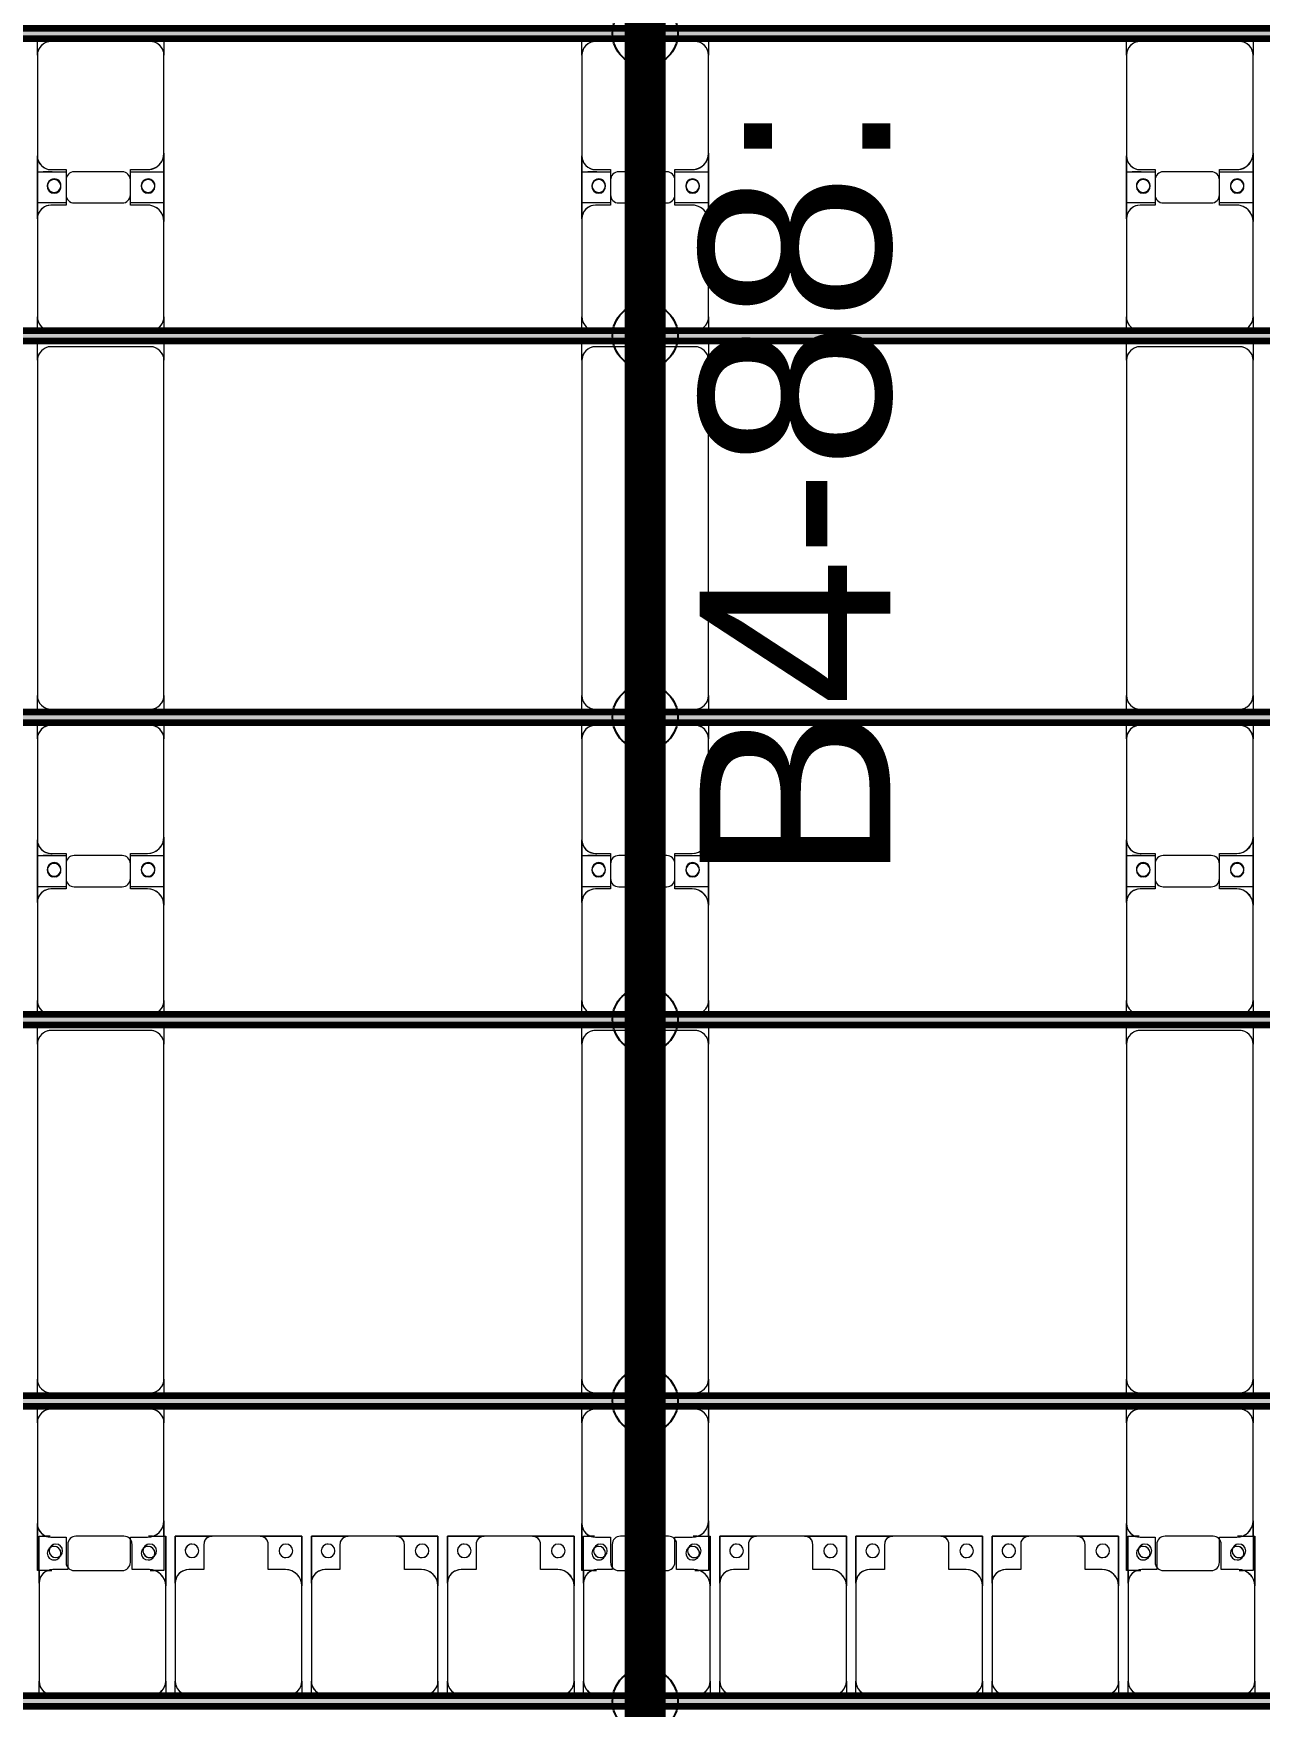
# Model space of a CAD drawing. Header units: millimetres. Extents: x -291190 to 146725, y 19759 to 185158.
# Drawn here: x -55426 to -50923, y 85792 to 91933 of the extents above; entities that cross this region are included whole.
import ezdxf

# ---------------------------------------------------------------- set-up
doc = ezdxf.new("R2010")
doc.units = ezdxf.units.MM
doc.layers.add('A-GENM', color=13, linetype='Continuous', lineweight=9)
doc.layers.add('S-BEAM', color=12, linetype='Continuous', lineweight=9)
doc.layers.add('GC-GHI CHU', color=2, linetype='Continuous')
doc.layers.add('GC-HOP 40x60 GIA CUONG', color=1, linetype='Continuous')
doc.styles.add('GC_VN', font='arial.ttf')

# ---------------------------------------------------------------- blocks, each defined once
blk = doc.blocks.new('Dai phao do pin - DẢI PHAO ĐỠ PIN-51784-KHUNG KẾT CẤU BÈ PIN 4')
at = {"layer": 'A-GENM', "color": 7}
for p, q in [((63459.9, 241.6), (63519.7, 241.6)), ((63459.9, 241.6), (63519.7, 241.6)), ((63469.7, 191.6), (63469.7, -173.4)), ((63879.7, 241.6), (63519.7, 241.6)), ((63879.7, 241.6), (64062.2, 241.6)), ((64062.2, 241.6), (63879.7, 241.6)), ((63947.8, 241.6), (64130.3, 241.6)), ((63947.8, 116.2), (63947.8, 241.6)), ((64130.3, 241.6), (63947.8, 241.6)), ((64062.2, 241.6), (64062.2, 116.2)), ((64480.3, 241.6), (64130.3, 241.6)), ((64480.3, 241.6), (64529.9, 241.6)), ((64480.3, 241.6), (64529.9, 241.6)), ((64569.9, 241.6), (64639.7, 241.6)), ((64569.9, 241.6), (64639.7, 241.6)), ((64589.7, 191.6), (64589.7, -173.4)), ((65870.3, 241.6), (64639.7, 241.6)), ((65870.3, 241.6), (65929.9, 241.6)), ((65870.3, 241.6), (65929.9, 241.6)), ((65920.3, -173.4), (65920.3, 191.6)), ((65969.9, 241.6), (66029.7, 241.6)), ((65969.9, 241.6), (66029.7, 241.6)), ((65979.7, 191.6), (65979.7, -173.4)), ((66389.7, 241.6), (66029.7, 241.6)), ((66389.7, 241.6), (66572.2, 241.6)), ((66572.2, 241.6), (66389.7, 241.6)), ((66457.8, 241.6), (66640.3, 241.6)), ((66457.8, 116.2), (66457.8, 241.6)), ((66640.3, 241.6), (66457.8, 241.6)), ((66572.2, 241.6), (66572.2, 116.2)), ((66990.3, 241.6), (66640.3, 241.6)), ((66990.3, 241.6), (67039.9, 241.6)), ((66990.3, 241.6), (67039.9, 241.6)), ((67079.9, 241.6), (67149.7, 241.6)), ((67079.9, 241.6), (67149.7, 241.6)), ((67099.7, 191.6), (67099.7, -173.4)), ((68380.3, 241.6), (67149.7, 241.6)), ((68380.3, 241.6), (68439.9, 241.6)), ((68380.3, 241.6), (68439.9, 241.6)), ((68430.3, -173.4), (68430.3, 191.6)), ((68479.9, 241.6), (68539.7, 241.6)), ((68479.9, 241.6), (68539.7, 241.6)), ((68489.7, 191.6), (68489.7, -173.4)), ((68899.7, 241.6), (68539.7, 241.6)), ((68899.7, 241.6), (69082.2, 241.6)), ((68956.8, 241.6), (68899.7, 241.6)), ((69082.2, 241.6), (69082.2, 191.1)), ((69082.2, 191.1), (69082.2, 206.3)), ((63939.7, 118.2), (63939.7, 181.6)), ((64070.3, 181.6), (64070.3, 118.2)), ((66449.7, 118.2), (66449.7, 181.6)), ((66580.3, 181.6), (66580.3, 118.2)), ((68959.7, 118.2), (68959.7, 181.6)), ((64032.2, 118.2), (63939.7, 118.2)), ((63947.8, 88.2), (63947.8, -88.2)), ((64070.3, 118.2), (63977.8, 118.2)), ((64062.2, -88.2), (64062.2, 88.2)), ((66542.2, 118.2), (66449.7, 118.2)), ((66457.8, 88.2), (66457.8, -88.2)), ((66580.3, 118.2), (66487.8, 118.2)), ((66572.2, -88.2), (66572.2, 88.2)), ((69052.2, 118.2), (68959.7, 118.2)), ((69082.2, -88.2), (69082.2, 88.2)), ((63939.7, -173.4), (63939.7, -118.2)), ((63939.7, -118.2), (64032.2, -118.2)), ((63947.8, -223.4), (63947.8, -116.2)), ((63977.8, -118.2), (64070.3, -118.2)), ((64062.2, -116.2), (64062.2, -223.4)), ((64070.3, -118.2), (64070.3, -173.4)), ((66449.7, -173.4), (66449.7, -118.2)), ((66449.7, -118.2), (66542.2, -118.2)), ((66457.8, -223.4), (66457.8, -116.2)), ((66487.8, -118.2), (66580.3, -118.2)), ((66572.2, -116.2), (66572.2, -223.4)), ((66580.3, -118.2), (66580.3, -173.4)), ((68959.7, -173.4), (68959.7, -118.2)), ((68959.7, -118.2), (69052.2, -118.2)), ((63947.8, -169.2), (63947.8, -202)), ((66457.8, -169.2), (66457.8, -202)), ((69082.2, -170.3), (69082.2, -223.4)), ((69082.2, -183.7), (69082.2, -170.3)), ((63519.7, -223.4), (63459.9, -223.4)), ((63519.7, -223.4), (63459.9, -223.4)), ((63519.7, -223.4), (63889.7, -223.4)), ((64062.2, -223.4), (63889.7, -223.4)), ((63889.7, -223.4), (64062.2, -223.4)), ((64120.3, -223.4), (63947.8, -223.4)), ((63947.8, -223.4), (64120.3, -223.4)), ((64120.3, -223.4), (64480.3, -223.4)), ((64529.9, -223.4), (64480.3, -223.4)), ((64529.9, -223.4), (64480.3, -223.4)), ((64639.7, -223.4), (64569.9, -223.4)), ((64639.7, -223.4), (64569.9, -223.4)), ((64639.7, -223.4), (65870.3, -223.4)), ((65929.9, -223.4), (65870.3, -223.4)), ((65929.9, -223.4), (65870.3, -223.4)), ((66029.7, -223.4), (65969.9, -223.4)), ((66029.7, -223.4), (65969.9, -223.4)), ((66029.7, -223.4), (66399.7, -223.4)), ((66572.2, -223.4), (66399.7, -223.4)), ((66399.7, -223.4), (66572.2, -223.4)), ((66630.3, -223.4), (66457.8, -223.4)), ((66457.8, -223.4), (66630.3, -223.4)), ((66630.3, -223.4), (66990.3, -223.4)), ((67039.9, -223.4), (66990.3, -223.4)), ((67039.9, -223.4), (66990.3, -223.4)), ((67149.7, -223.4), (67079.9, -223.4)), ((67149.7, -223.4), (67079.9, -223.4)), ((67149.7, -223.4), (68380.3, -223.4)), ((68439.9, -223.4), (68380.3, -223.4)), ((68439.9, -223.4), (68380.3, -223.4)), ((68539.7, -223.4), (68479.9, -223.4)), ((68539.7, -223.4), (68479.9, -223.4)), ((68539.7, -223.4), (68909.7, -223.4)), ((69082.2, -223.4), (68909.7, -223.4)), ((68909.7, -223.4), (69082.2, -223.4))]:
    blk.add_line(p, q, dxfattribs=at)
for centre, radius, start, end in [((63519.7, 191.6), 50, 90, 180), ((63519.7, 191.6), 50, 105, 180), ((63879.7, 181.6), 60, 360, 90), ((63879.7, 181.6), 60, 45, 60), ((63879.7, 181.6), 60, 360, 60), ((63879.7, 181.6), 60, 45, 60), ((63998.6, 183.2), 25, 0, 180), ((63998.6, 183.2), 25, 360, 165), ((64001.4, 183.2), 25, 360, 180), ((64001.4, 183.2), 25, 90, 180), ((64001.4, 183.2), 25, 15, 75), ((64130.3, 181.6), 60, 90, 180), ((64130.3, 181.6), 60, 120, 180), ((64480.3, 191.6), 50, 15, 90), ((64480.3, 191.6), 50, 15, 75), ((64639.7, 191.6), 50, 90, 180), ((64639.7, 191.6), 50, 150, 180), ((64639.7, 191.6), 50, 105, 120), ((65870.3, 191.6), 50, 360, 90), ((65870.3, 191.6), 50, 60, 90), ((65870.3, 191.6), 50, 15, 30), ((66029.7, 191.6), 50, 90, 180), ((66029.7, 191.6), 50, 105, 180), ((66389.7, 181.6), 60, 360, 90), ((66389.7, 181.6), 60, 45, 60), ((66389.7, 181.6), 60, 360, 60), ((66389.7, 181.6), 60, 45, 60), ((66508.6, 183.2), 25, 0, 180), ((66508.6, 183.2), 25, 360, 165), ((66511.4, 183.2), 25, 0, 180), ((66511.4, 183.2), 25, 90, 180), ((66511.4, 183.2), 25, 15, 75), ((66640.3, 181.6), 60, 90, 180), ((66640.3, 181.6), 60, 120, 180), ((66990.3, 191.6), 50, 15, 90), ((66990.3, 191.6), 50, 15, 75), ((67149.7, 191.6), 50, 90, 180), ((67149.7, 191.6), 50, 150, 180), ((67149.7, 191.6), 50, 105, 120), ((68380.3, 191.6), 50, 360, 90), ((68380.3, 191.6), 50, 60, 90), ((68380.3, 191.6), 50, 15, 30), ((68539.7, 191.6), 50, 90, 180), ((68539.7, 191.6), 50, 105, 180), ((68899.7, 181.6), 60, 360, 90), ((68899.7, 181.6), 60, 45, 60), ((68899.7, 181.6), 60, 360, 60), ((68899.7, 181.6), 60, 45, 60), ((69018.6, 183.2), 25, 0, 180), ((69018.6, 183.2), 25, 60, 165), ((69018.6, 183.2), 25, 360, 15), ((63998.6, 183.2), 25, 180, 360), ((64001.4, 183.2), 25, 180, 0), ((64001.4, 183.2), 25, 180, 270), ((63998.6, 183.2), 25, 210, 255), ((63998.6, 183.2), 25, 270, 360), ((64001.4, 183.2), 25, 285, 330), ((66508.6, 183.2), 25, 180, 0), ((66511.4, 183.2), 25, 180, 0), ((66511.4, 183.2), 25, 180, 270), ((66508.6, 183.2), 25, 210, 255), ((66508.6, 183.2), 25, 270, 360), ((66511.4, 183.2), 25, 285, 330), ((69018.6, 183.2), 25, 180, 0), ((69018.6, 183.2), 25, 180, 195), ((69018.6, 183.2), 25, 210, 255), ((69018.6, 183.2), 25, 285, 315), ((63977.8, 88.2), 30, 90, 180), ((64032.2, 88.2), 30, 360, 90), ((66487.8, 88.2), 30, 90, 180), ((66542.2, 88.2), 30, 360, 90), ((69052.2, 88.2), 30, 360, 90), ((63977.8, -88.2), 30, 180, 270), ((64032.2, -88.2), 30, 270, 360), ((66487.8, -88.2), 30, 180, 270), ((66542.2, -88.2), 30, 270, 360), ((69052.2, -88.2), 30, 270, 360), ((69052.2, -88.2), 30, 285, 300), ((63519.7, -173.4), 50, 180, 270), ((63519.7, -173.4), 50, 180, 255), ((63889.7, -173.4), 50, 270, 360), ((63889.7, -173.4), 50, 285, 360), ((63889.7, -173.4), 50, 315, 0), ((63889.7, -173.4), 50, 315, 0), ((63998.6, -161.8), 25, 0, 180), ((63998.6, -161.8), 25, 180, 360), ((63998.6, -161.8), 25, 105, 165), ((63998.6, -161.8), 25, 195, 360), ((64001.4, -161.8), 25, 0, 180), ((64001.4, -161.8), 25, 105, 180), ((64001.4, -161.8), 25, 180, 0), ((64001.4, -161.8), 25, 180, 270), ((63998.6, -161.8), 25, 360, 75), ((64001.4, -161.8), 25, 15, 75), ((64001.4, -161.8), 25, 285, 345), ((64120.3, -173.4), 50, 180, 270), ((64120.3, -173.4), 50, 180, 255), ((64639.7, -173.4), 50, 180, 270), ((64639.7, -173.4), 50, 180, 210), ((65870.3, -173.4), 50, 270, 360), ((65870.3, -173.4), 50, 330, 360), ((66029.7, -173.4), 50, 180, 270), ((66029.7, -173.4), 50, 180, 255), ((66399.7, -173.4), 50, 270, 360), ((66399.7, -173.4), 50, 285, 360), ((66399.7, -173.4), 50, 315, 0), ((66399.7, -173.4), 50, 315, 0), ((66508.6, -161.8), 25, 0, 180), ((66508.6, -161.8), 25, 180, 0), ((66508.6, -161.8), 25, 105, 165), ((66508.6, -161.8), 25, 195, 360), ((66511.4, -161.8), 25, 0, 180), ((66511.4, -161.8), 25, 105, 180), ((66511.4, -161.8), 25, 180, 360), ((66511.4, -161.8), 25, 180, 270), ((66508.6, -161.8), 25, 360, 75), ((66511.4, -161.8), 25, 15, 75), ((66511.4, -161.8), 25, 285, 345), ((66630.3, -173.4), 50, 180, 270), ((66630.3, -173.4), 50, 180, 255), ((67149.7, -173.4), 50, 180, 270), ((67149.7, -173.4), 50, 180, 210), ((68380.3, -173.4), 50, 270, 360), ((68380.3, -173.4), 50, 330, 360), ((68539.7, -173.4), 50, 180, 270), ((68539.7, -173.4), 50, 180, 255), ((68909.7, -173.4), 50, 270, 360), ((68909.7, -173.4), 50, 285, 360), ((69018.6, -161.8), 25, 0, 180), ((69018.6, -161.8), 25, 180, 0), ((69018.6, -161.8), 25, 180, 240), ((69018.6, -161.8), 25, 105, 165), ((69018.6, -161.8), 25, 45, 90), ((69018.6, -161.8), 25, 300, 315), ((69018.6, -161.8), 25, 360, 15), ((69018.6, -161.8), 25, 345, 360), ((64120.3, -173.4), 50, 210, 225), ((64120.3, -173.4), 50, 210, 225), ((64480.3, -173.4), 50, 270, 345), ((64480.3, -173.4), 50, 285, 345), ((64639.7, -173.4), 50, 240, 270), ((65870.3, -173.4), 50, 285, 300), ((66630.3, -173.4), 50, 210, 225), ((66630.3, -173.4), 50, 210, 225), ((66990.3, -173.4), 50, 270, 345), ((66990.3, -173.4), 50, 285, 345), ((67149.7, -173.4), 50, 240, 270), ((68380.3, -173.4), 50, 285, 300), ((68909.7, -173.4), 50, 315, 330), ((68909.7, -173.4), 50, 315, 330)]:
    blk.add_arc(centre, radius, start, end, dxfattribs=at)
blk = doc.blocks.new('Dai phao do pin - DẢI PHAO ĐỠ PIN-V21-KHUNG KẾT CẤU BÈ PIN 4')
at = {"layer": 'A-GENM', "color": 7}
for p, q in [((63459.9, 241.6), (63519.7, 241.6)), ((63459.9, 241.6), (63519.7, 241.6)), ((63469.7, 191.6), (63469.7, -173.4)), ((63879.7, 241.6), (63519.7, 241.6)), ((63879.7, 241.6), (64062.2, 241.6)), ((64062.2, 241.6), (63879.7, 241.6)), ((63947.8, 241.6), (64130.3, 241.6)), ((63947.8, 116.2), (63947.8, 241.6)), ((64130.3, 241.6), (63947.8, 241.6)), ((64062.2, 241.6), (64062.2, 116.2)), ((64480.3, 241.6), (64130.3, 241.6)), ((64480.3, 241.6), (64529.9, 241.6)), ((64480.3, 241.6), (64529.9, 241.6)), ((64569.9, 241.6), (64639.7, 241.6)), ((64569.9, 241.6), (64639.7, 241.6)), ((64589.7, 191.6), (64589.7, -173.4)), ((65870.3, 241.6), (64639.7, 241.6)), ((65870.3, 241.6), (65929.9, 241.6)), ((65870.3, 241.6), (65929.9, 241.6)), ((65920.3, -173.4), (65920.3, 191.6)), ((65969.9, 241.6), (66029.7, 241.6)), ((65969.9, 241.6), (66029.7, 241.6)), ((65979.7, 191.6), (65979.7, -173.4)), ((66389.7, 241.6), (66029.7, 241.6)), ((66389.7, 241.6), (66572.2, 241.6)), ((66572.2, 241.6), (66389.7, 241.6)), ((66457.8, 241.6), (66640.3, 241.6)), ((66457.8, 116.2), (66457.8, 241.6)), ((66640.3, 241.6), (66457.8, 241.6)), ((66572.2, 241.6), (66572.2, 116.2)), ((66990.3, 241.6), (66640.3, 241.6)), ((66990.3, 241.6), (67039.9, 241.6)), ((66990.3, 241.6), (67039.9, 241.6)), ((67079.9, 241.6), (67149.7, 241.6)), ((67079.9, 241.6), (67149.7, 241.6)), ((67099.7, 191.6), (67099.7, -173.4)), ((68380.3, 241.6), (67149.7, 241.6)), ((68380.3, 241.6), (68439.9, 241.6)), ((68380.3, 241.6), (68439.9, 241.6)), ((68430.3, -173.4), (68430.3, 191.6)), ((68479.9, 241.6), (68539.7, 241.6)), ((68479.9, 241.6), (68539.7, 241.6)), ((68489.7, 191.6), (68489.7, -173.4)), ((68899.7, 241.6), (68539.7, 241.6)), ((68899.7, 241.6), (69082.2, 241.6)), ((68956.8, 241.6), (68899.7, 241.6)), ((69082.2, 241.6), (69082.2, 191.1)), ((69082.2, 191.1), (69082.2, 206.3)), ((63939.7, 118.2), (63939.7, 181.6)), ((64070.3, 181.6), (64070.3, 118.2)), ((66449.7, 118.2), (66449.7, 181.6)), ((66580.3, 181.6), (66580.3, 118.2)), ((68959.7, 118.2), (68959.7, 181.6)), ((64032.2, 118.2), (63939.7, 118.2)), ((63947.8, 88.2), (63947.8, -88.2)), ((64070.3, 118.2), (63977.8, 118.2)), ((64062.2, -88.2), (64062.2, 88.2)), ((66542.2, 118.2), (66449.7, 118.2)), ((66457.8, 88.2), (66457.8, -88.2)), ((66580.3, 118.2), (66487.8, 118.2)), ((66572.2, -88.2), (66572.2, 88.2)), ((69052.2, 118.2), (68959.7, 118.2)), ((69082.2, -88.2), (69082.2, 88.2)), ((63939.7, -173.4), (63939.7, -118.2)), ((63939.7, -118.2), (64032.2, -118.2)), ((63947.8, -223.4), (63947.8, -116.2)), ((63977.8, -118.2), (64070.3, -118.2)), ((64062.2, -116.2), (64062.2, -223.4)), ((64070.3, -118.2), (64070.3, -173.4)), ((66449.7, -173.4), (66449.7, -118.2)), ((66449.7, -118.2), (66542.2, -118.2)), ((66457.8, -223.4), (66457.8, -116.2)), ((66487.8, -118.2), (66580.3, -118.2)), ((66572.2, -116.2), (66572.2, -223.4)), ((66580.3, -118.2), (66580.3, -173.4)), ((68959.7, -173.4), (68959.7, -118.2)), ((68959.7, -118.2), (69052.2, -118.2)), ((63947.8, -169.2), (63947.8, -202)), ((66457.8, -169.2), (66457.8, -202)), ((69082.2, -170.3), (69082.2, -223.4)), ((69082.2, -183.7), (69082.2, -170.3)), ((63519.7, -223.4), (63459.9, -223.4)), ((63519.7, -223.4), (63459.9, -223.4)), ((63519.7, -223.4), (63889.7, -223.4)), ((64062.2, -223.4), (63889.7, -223.4)), ((63889.7, -223.4), (64062.2, -223.4)), ((64120.3, -223.4), (63947.8, -223.4)), ((63947.8, -223.4), (64120.3, -223.4)), ((64120.3, -223.4), (64480.3, -223.4)), ((64529.9, -223.4), (64480.3, -223.4)), ((64529.9, -223.4), (64480.3, -223.4)), ((64639.7, -223.4), (64569.9, -223.4)), ((64639.7, -223.4), (64569.9, -223.4)), ((64639.7, -223.4), (65870.3, -223.4)), ((65929.9, -223.4), (65870.3, -223.4)), ((65929.9, -223.4), (65870.3, -223.4)), ((66029.7, -223.4), (65969.9, -223.4)), ((66029.7, -223.4), (65969.9, -223.4)), ((66029.7, -223.4), (66399.7, -223.4)), ((66572.2, -223.4), (66399.7, -223.4)), ((66399.7, -223.4), (66572.2, -223.4)), ((66630.3, -223.4), (66457.8, -223.4)), ((66457.8, -223.4), (66630.3, -223.4)), ((66630.3, -223.4), (66990.3, -223.4)), ((67039.9, -223.4), (66990.3, -223.4)), ((67039.9, -223.4), (66990.3, -223.4)), ((67149.7, -223.4), (67079.9, -223.4)), ((67149.7, -223.4), (67079.9, -223.4)), ((67149.7, -223.4), (68380.3, -223.4)), ((68439.9, -223.4), (68380.3, -223.4)), ((68439.9, -223.4), (68380.3, -223.4)), ((68539.7, -223.4), (68479.9, -223.4)), ((68539.7, -223.4), (68479.9, -223.4)), ((68539.7, -223.4), (68909.7, -223.4)), ((69082.2, -223.4), (68909.7, -223.4)), ((68909.7, -223.4), (69082.2, -223.4))]:
    blk.add_line(p, q, dxfattribs=at)
for centre, radius, start, end in [((63519.7, 191.6), 50, 90, 180), ((63519.7, 191.6), 50, 105, 180), ((63879.7, 181.6), 60, 360, 90), ((63879.7, 181.6), 60, 45, 60), ((63879.7, 181.6), 60, 360, 60), ((63879.7, 181.6), 60, 45, 60), ((63998.6, 183.2), 25, 0, 180), ((63998.6, 183.2), 25, 360, 165), ((64001.4, 183.2), 25, 360, 180), ((64001.4, 183.2), 25, 90, 180), ((64001.4, 183.2), 25, 15, 75), ((64130.3, 181.6), 60, 90, 180), ((64130.3, 181.6), 60, 120, 180), ((64480.3, 191.6), 50, 15, 90), ((64480.3, 191.6), 50, 15, 75), ((64639.7, 191.6), 50, 90, 180), ((64639.7, 191.6), 50, 150, 180), ((64639.7, 191.6), 50, 105, 120), ((65870.3, 191.6), 50, 360, 90), ((65870.3, 191.6), 50, 60, 90), ((65870.3, 191.6), 50, 15, 30), ((66029.7, 191.6), 50, 90, 180), ((66029.7, 191.6), 50, 105, 180), ((66389.7, 181.6), 60, 360, 90), ((66389.7, 181.6), 60, 45, 60), ((66389.7, 181.6), 60, 360, 60), ((66389.7, 181.6), 60, 45, 60), ((66508.6, 183.2), 25, 0, 180), ((66508.6, 183.2), 25, 360, 165), ((66511.4, 183.2), 25, 0, 180), ((66511.4, 183.2), 25, 90, 180), ((66511.4, 183.2), 25, 15, 75), ((66640.3, 181.6), 60, 90, 180), ((66640.3, 181.6), 60, 120, 180), ((66990.3, 191.6), 50, 15, 90), ((66990.3, 191.6), 50, 15, 75), ((67149.7, 191.6), 50, 90, 180), ((67149.7, 191.6), 50, 150, 180), ((67149.7, 191.6), 50, 105, 120), ((68380.3, 191.6), 50, 360, 90), ((68380.3, 191.6), 50, 60, 90), ((68380.3, 191.6), 50, 15, 30), ((68539.7, 191.6), 50, 90, 180), ((68539.7, 191.6), 50, 105, 180), ((68899.7, 181.6), 60, 360, 90), ((68899.7, 181.6), 60, 45, 60), ((68899.7, 181.6), 60, 360, 60), ((68899.7, 181.6), 60, 45, 60), ((69018.6, 183.2), 25, 0, 180), ((69018.6, 183.2), 25, 60, 165), ((69018.6, 183.2), 25, 360, 15), ((63998.6, 183.2), 25, 180, 360), ((64001.4, 183.2), 25, 180, 0), ((64001.4, 183.2), 25, 180, 270), ((63998.6, 183.2), 25, 210, 255), ((63998.6, 183.2), 25, 270, 360), ((64001.4, 183.2), 25, 285, 330), ((66508.6, 183.2), 25, 180, 0), ((66511.4, 183.2), 25, 180, 0), ((66511.4, 183.2), 25, 180, 270), ((66508.6, 183.2), 25, 210, 255), ((66508.6, 183.2), 25, 270, 360), ((66511.4, 183.2), 25, 285, 330), ((69018.6, 183.2), 25, 180, 0), ((69018.6, 183.2), 25, 180, 195), ((69018.6, 183.2), 25, 210, 255), ((69018.6, 183.2), 25, 285, 315), ((63977.8, 88.2), 30, 90, 180), ((64032.2, 88.2), 30, 360, 90), ((66487.8, 88.2), 30, 90, 180), ((66542.2, 88.2), 30, 360, 90), ((69052.2, 88.2), 30, 360, 90), ((63977.8, -88.2), 30, 180, 270), ((64032.2, -88.2), 30, 270, 360), ((66487.8, -88.2), 30, 180, 270), ((66542.2, -88.2), 30, 270, 360), ((69052.2, -88.2), 30, 270, 360), ((69052.2, -88.2), 30, 285, 300), ((63519.7, -173.4), 50, 180, 270), ((63519.7, -173.4), 50, 180, 255), ((63889.7, -173.4), 50, 270, 360), ((63889.7, -173.4), 50, 285, 360), ((63889.7, -173.4), 50, 315, 0), ((63889.7, -173.4), 50, 315, 0), ((63998.6, -161.8), 25, 0, 180), ((63998.6, -161.8), 25, 180, 360), ((63998.6, -161.8), 25, 195, 360), ((63998.6, -161.8), 25, 105, 162.68303), ((64001.4, -161.8), 25, 0, 180), ((64001.4, -161.8), 25, 105, 180), ((64001.4, -161.8), 25, 180, 0), ((64001.4, -161.8), 25, 180, 270), ((63998.6, -161.8), 25, 360, 75), ((64001.4, -161.8), 25, 17.31697, 75), ((64001.4, -161.8), 25, 285, 345), ((64120.3, -173.4), 50, 180, 270), ((64120.3, -173.4), 50, 180, 255), ((64639.7, -173.4), 50, 180, 270), ((64639.7, -173.4), 50, 180, 210), ((65870.3, -173.4), 50, 270, 360), ((65870.3, -173.4), 50, 330, 360), ((66029.7, -173.4), 50, 180, 270), ((66029.7, -173.4), 50, 180, 255), ((66399.7, -173.4), 50, 270, 360), ((66399.7, -173.4), 50, 285, 360), ((66399.7, -173.4), 50, 315, 0), ((66399.7, -173.4), 50, 315, 0), ((66508.6, -161.8), 25, 0, 180), ((66508.6, -161.8), 25, 180, 0), ((66508.6, -161.8), 25, 195, 360), ((66508.6, -161.8), 25, 105, 162.68303), ((66511.4, -161.8), 25, 0, 180), ((66511.4, -161.8), 25, 105, 180), ((66511.4, -161.8), 25, 180, 360), ((66511.4, -161.8), 25, 180, 270), ((66508.6, -161.8), 25, 360, 75), ((66511.4, -161.8), 25, 17.31697, 75), ((66511.4, -161.8), 25, 285, 345), ((66630.3, -173.4), 50, 180, 270), ((66630.3, -173.4), 50, 180, 255), ((67149.7, -173.4), 50, 180, 270), ((67149.7, -173.4), 50, 180, 210), ((68380.3, -173.4), 50, 270, 360), ((68380.3, -173.4), 50, 330, 360), ((68539.7, -173.4), 50, 180, 270), ((68539.7, -173.4), 50, 180, 255), ((68909.7, -173.4), 50, 270, 360), ((68909.7, -173.4), 50, 285, 360), ((69018.6, -161.8), 25, 0, 180), ((69018.6, -161.8), 25, 180, 0), ((69018.6, -161.8), 25, 180, 240), ((69018.6, -161.8), 25, 105, 165), ((69018.6, -161.8), 25, 45, 90), ((69018.6, -161.8), 25, 300, 315), ((69018.6, -161.8), 25, 360, 15), ((69018.6, -161.8), 25, 345, 360), ((64120.3, -173.4), 50, 210, 225), ((64120.3, -173.4), 50, 210, 225), ((64480.3, -173.4), 50, 270, 345), ((64480.3, -173.4), 50, 285, 345), ((64639.7, -173.4), 50, 240, 270), ((65870.3, -173.4), 50, 285, 300), ((66630.3, -173.4), 50, 210, 225), ((66630.3, -173.4), 50, 210, 225), ((66990.3, -173.4), 50, 270, 345), ((66990.3, -173.4), 50, 285, 345), ((67149.7, -173.4), 50, 240, 270), ((68380.3, -173.4), 50, 285, 300), ((68909.7, -173.4), 50, 315, 330), ((68909.7, -173.4), 50, 315, 330)]:
    blk.add_arc(centre, radius, start, end, dxfattribs=at)
blk = doc.blocks.new('Dầm C52 - Dầm C52-73881-KHUNG KẾT CẤU BÈ PIN 4')
at = {"layer": 'S-BEAM', "lineweight": 140}
blk.add_hatch(color=1, dxfattribs=at).paths.add_polyline_path([(-173700.3, 20), (-174539.9, 20), (-174539.9, -20), (174539.9, -20), (174539.9, 20), (-171883.4, 20)])
at = {"layer": 'S-BEAM', "color": 1, "lineweight": 140}
for p, q in [((-174539.9, 20), (174539.9, 20)), ((174539.9, -20), (-174539.9, -20))]:
    blk.add_line(p, q, dxfattribs=at)
blk = doc.blocks.new('Dầm C52 - Dầm C52-73882-KHUNG KẾT CẤU BÈ PIN 4')
at = {"layer": 'S-BEAM', "lineweight": 140}
blk.add_hatch(color=1, dxfattribs=at).paths.add_polyline_path([(-173700.3, 20), (-174539.9, 20), (-174539.9, -20), (174500.8, -20), (174500.8, 20), (-172791.8, 20)])
at = {"layer": 'S-BEAM', "color": 1, "lineweight": 140}
for p, q in [((-174539.9, 20), (174500.8, 20)), ((174500.8, -20), (-174539.9, -20))]:
    blk.add_line(p, q, dxfattribs=at)
blk = doc.blocks.new('Dầm C52 - Dầm C52-V25-KHUNG KẾT CẤU BÈ PIN 4')
at = {"layer": 'S-BEAM', "lineweight": 140}
blk.add_hatch(color=1, dxfattribs=at).paths.add_polyline_path([(-173700.3, 20), (-174539.9, 20), (-174539.9, -20), (174539.9, -20), (174539.9, 20), (-172791.8, 20)])
at = {"layer": 'S-BEAM', "color": 1, "lineweight": 140}
for p, q in [((-174539.9, 20), (174539.9, 20)), ((174539.9, -20), (-174539.9, -20))]:
    blk.add_line(p, q, dxfattribs=at)
blk = doc.blocks.new('Dải phao đi lại kèm đỡ invester - DẢI PHAO ĐI LẠI-65799-KHUNG KẾT CẤU BÈ PIN 4')
at = {"layer": 'A-GENM', "color": 7}
for p, q in [((115758.4, -779.7), (115758.4, -727.1)), ((115758.4, -779.7), (115758.4, -727.1)), ((116173.4, -729.7), (115808.4, -729.7)), ((116223.4, -727.1), (116223.4, -779.7)), ((116223.4, -727.1), (116223.4, -779.7)), ((116258.4, -779.7), (116258.4, -727.1)), ((116258.4, -779.7), (116258.4, -727.1)), ((116673.4, -729.7), (116308.4, -729.7)), ((116723.4, -727.1), (116723.4, -779.7)), ((116723.4, -727.1), (116723.4, -779.7)), ((116758.4, -779.7), (116758.4, -727.1)), ((116758.4, -779.7), (116758.4, -727.1)), ((117173.4, -729.7), (116808.4, -729.7)), ((117223.4, -727.1), (117223.4, -779.7)), ((117223.4, -727.1), (117223.4, -779.7)), ((117258.4, -779.7), (117258.4, -727.1)), ((117258.4, -779.7), (117258.4, -727.1)), ((117673.4, -729.7), (117308.4, -729.7)), ((117723.4, -727.1), (117723.4, -779.7)), ((117723.4, -727.1), (117723.4, -779.7)), ((117758.4, -779.7), (117758.4, -727.1)), ((117758.4, -779.7), (117758.4, -727.1)), ((118173.4, -729.7), (117808.4, -729.7)), ((118223.4, -727.1), (118223.4, -779.7)), ((118223.4, -727.1), (118223.4, -779.7)), ((118258.4, -779.7), (118258.4, -727.1)), ((118258.4, -779.7), (118258.4, -727.1)), ((118673.4, -729.7), (118308.4, -729.7)), ((118723.4, -727.1), (118723.4, -779.7)), ((118723.4, -727.1), (118723.4, -779.7)), ((118758.4, -779.7), (118758.4, -727.1)), ((118758.4, -779.7), (118758.4, -727.1)), ((119173.4, -729.7), (118808.4, -729.7)), ((119223.4, -727.1), (119223.4, -779.7)), ((119223.4, -727.1), (119223.4, -779.7)), ((119258.4, -779.7), (119258.4, -727.1)), ((119258.4, -779.7), (119258.4, -727.1)), ((119673.4, -729.7), (119308.4, -729.7)), ((119723.4, -727.1), (119723.4, -779.7)), ((119723.4, -727.1), (119723.4, -779.7)), ((119758.4, -779.7), (119758.4, -727.1)), ((119758.4, -779.7), (119758.4, -727.1)), ((120173.4, -729.7), (119808.4, -729.7)), ((120223.4, -727.1), (120223.4, -779.7)), ((120223.4, -727.1), (120223.4, -779.7)), ((115758.4, -779.7), (115758.4, -1129.7)), ((116223.4, -1139.7), (116223.4, -779.7)), ((116258.4, -779.7), (116258.4, -1129.7)), ((116723.4, -1139.7), (116723.4, -779.7)), ((116758.4, -779.7), (116758.4, -1129.7)), ((117223.4, -1139.7), (117223.4, -779.7)), ((117258.4, -779.7), (117258.4, -1129.7)), ((117723.4, -1139.7), (117723.4, -779.7)), ((117758.4, -779.7), (117758.4, -1129.7)), ((118223.4, -1139.7), (118223.4, -779.7)), ((118258.4, -779.7), (118258.4, -1129.7)), ((118723.4, -1139.7), (118723.4, -779.7)), ((118758.4, -779.7), (118758.4, -1129.7)), ((119223.4, -1139.7), (119223.4, -779.7)), ((119258.4, -779.7), (119258.4, -1129.7)), ((119723.4, -1139.7), (119723.4, -779.7)), ((119758.4, -779.7), (119758.4, -1129.7)), ((120223.4, -1139.7), (120223.4, -779.7)), ((115758.4, -1312.2), (115758.4, -1129.7)), ((115758.4, -1129.7), (115758.4, -1312.2)), ((116223.4, -1139.7), (116223.4, -1312.2)), ((116223.4, -1187.3), (116223.4, -1139.7)), ((116258.4, -1312.2), (116258.4, -1129.7)), ((116258.4, -1129.7), (116258.4, -1312.2)), ((116723.4, -1139.7), (116723.4, -1312.2)), ((116723.4, -1312.2), (116723.4, -1139.7)), ((116758.4, -1312.2), (116758.4, -1129.7)), ((116758.4, -1129.7), (116758.4, -1312.2)), ((117223.4, -1139.7), (117223.4, -1312.2)), ((117223.4, -1312.2), (117223.4, -1139.7)), ((117258.4, -1312.2), (117258.4, -1129.7)), ((117258.4, -1129.7), (117258.4, -1312.2)), ((117723.4, -1139.7), (117723.4, -1312.2)), ((117723.4, -1312.2), (117723.4, -1139.7)), ((117758.4, -1312.2), (117758.4, -1129.7)), ((117758.4, -1129.7), (117758.4, -1312.2)), ((118223.4, -1139.7), (118223.4, -1312.2)), ((118223.4, -1187.3), (118223.4, -1139.7)), ((118258.4, -1312.2), (118258.4, -1129.7)), ((118258.4, -1129.7), (118258.4, -1312.2)), ((118723.4, -1139.7), (118723.4, -1312.2)), ((118723.4, -1312.2), (118723.4, -1139.7)), ((118758.4, -1312.2), (118758.4, -1129.7)), ((118758.4, -1129.7), (118758.4, -1312.2)), ((119223.4, -1139.7), (119223.4, -1312.2)), ((119223.4, -1312.2), (119223.4, -1139.7)), ((119258.4, -1312.2), (119258.4, -1129.7)), ((119258.4, -1129.7), (119258.4, -1312.2)), ((119723.4, -1139.7), (119723.4, -1312.2)), ((119723.4, -1312.2), (119723.4, -1139.7)), ((119758.4, -1312.2), (119758.4, -1129.7)), ((119758.4, -1129.7), (119758.4, -1312.2)), ((120223.4, -1139.7), (120223.4, -1312.2)), ((120223.4, -1187.3), (120223.4, -1139.7)), ((115818.4, -1189.7), (115881.8, -1189.7)), ((115881.8, -1189.7), (115881.8, -1282.2)), ((116118.2, -1282.2), (116118.2, -1189.7)), ((116118.2, -1189.7), (116173.4, -1189.7)), ((116318.4, -1189.7), (116381.8, -1189.7)), ((116381.8, -1189.7), (116381.8, -1282.2)), ((116618.2, -1282.2), (116618.2, -1189.7)), ((116618.2, -1189.7), (116673.4, -1189.7)), ((116818.4, -1189.7), (116881.8, -1189.7)), ((116881.8, -1189.7), (116881.8, -1282.2)), ((117118.2, -1282.2), (117118.2, -1189.7)), ((117118.2, -1189.7), (117173.4, -1189.7)), ((117318.4, -1189.7), (117381.8, -1189.7)), ((117381.8, -1189.7), (117381.8, -1282.2)), ((117618.2, -1282.2), (117618.2, -1189.7)), ((117618.2, -1189.7), (117673.4, -1189.7)), ((117818.4, -1189.7), (117881.8, -1189.7)), ((117881.8, -1189.7), (117881.8, -1282.2)), ((118118.2, -1282.2), (118118.2, -1189.7)), ((118118.2, -1189.7), (118173.4, -1189.7)), ((118318.4, -1189.7), (118381.8, -1189.7)), ((118381.8, -1189.7), (118381.8, -1282.2)), ((118618.2, -1282.2), (118618.2, -1189.7)), ((118618.2, -1189.7), (118673.4, -1189.7)), ((118818.4, -1189.7), (118881.8, -1189.7)), ((118881.8, -1189.7), (118881.8, -1282.2)), ((119118.2, -1282.2), (119118.2, -1189.7)), ((119118.2, -1189.7), (119173.4, -1189.7)), ((119318.4, -1189.7), (119381.8, -1189.7)), ((119381.8, -1189.7), (119381.8, -1282.2)), ((119618.2, -1282.2), (119618.2, -1189.7)), ((119618.2, -1189.7), (119673.4, -1189.7)), ((119818.4, -1189.7), (119881.8, -1189.7)), ((119881.8, -1189.7), (119881.8, -1282.2)), ((120118.2, -1282.2), (120118.2, -1189.7)), ((120118.2, -1189.7), (120173.4, -1189.7)), ((115821.5, -1312.2), (115758.4, -1312.2)), ((115806.3, -1312.2), (115821.5, -1312.2)), ((115911.8, -1312.2), (116088.2, -1312.2)), ((116223.4, -1312.2), (116183, -1312.2)), ((116183, -1312.2), (116211.7, -1312.2)), ((116411.8, -1312.2), (116258.4, -1312.2)), ((116258.4, -1312.2), (116411.8, -1312.2)), ((116411.8, -1312.2), (116588.2, -1312.2)), ((116723.4, -1312.2), (116588.2, -1312.2)), ((116588.2, -1312.2), (116723.4, -1312.2)), ((116911.8, -1312.2), (116758.4, -1312.2)), ((116758.4, -1312.2), (116911.8, -1312.2)), ((116911.8, -1312.2), (117088.2, -1312.2)), ((117223.4, -1312.2), (117088.2, -1312.2)), ((117088.2, -1312.2), (117223.4, -1312.2)), ((117411.8, -1312.2), (117258.4, -1312.2)), ((117258.4, -1312.2), (117411.8, -1312.2)), ((117411.8, -1312.2), (117588.2, -1312.2)), ((117723.4, -1312.2), (117588.2, -1312.2)), ((117588.2, -1312.2), (117723.4, -1312.2)), ((117821.5, -1312.2), (117758.4, -1312.2)), ((117806.3, -1312.2), (117821.5, -1312.2)), ((117911.8, -1312.2), (118088.2, -1312.2)), ((118223.4, -1312.2), (118183, -1312.2)), ((118183, -1312.2), (118211.7, -1312.2)), ((118411.8, -1312.2), (118258.4, -1312.2)), ((118258.4, -1312.2), (118411.8, -1312.2)), ((118411.8, -1312.2), (118588.2, -1312.2)), ((118723.4, -1312.2), (118588.2, -1312.2)), ((118588.2, -1312.2), (118723.4, -1312.2)), ((118911.8, -1312.2), (118758.4, -1312.2)), ((118758.4, -1312.2), (118911.8, -1312.2)), ((118911.8, -1312.2), (119088.2, -1312.2)), ((119223.4, -1312.2), (119088.2, -1312.2)), ((119088.2, -1312.2), (119223.4, -1312.2)), ((119411.8, -1312.2), (119258.4, -1312.2)), ((119258.4, -1312.2), (119411.8, -1312.2)), ((119411.8, -1312.2), (119588.2, -1312.2)), ((119723.4, -1312.2), (119588.2, -1312.2)), ((119588.2, -1312.2), (119723.4, -1312.2)), ((119821.5, -1312.2), (119758.4, -1312.2)), ((119806.3, -1312.2), (119821.5, -1312.2)), ((119911.8, -1312.2), (120088.2, -1312.2)), ((120223.4, -1312.2), (120183, -1312.2)), ((120183, -1312.2), (120211.7, -1312.2))]:
    blk.add_line(p, q, dxfattribs=at)
for centre, radius, start, end in [((115808.4, -779.7), 50, 90, 180), ((115808.4, -779.7), 50, 90, 165), ((116173.4, -779.7), 50, 360, 90), ((116173.4, -779.7), 50, 15, 90), ((116308.4, -779.7), 50, 90, 180), ((116308.4, -779.7), 50, 90, 165), ((116673.4, -779.7), 50, 360, 90), ((116673.4, -779.7), 50, 15, 90), ((116808.4, -779.7), 50, 90, 180), ((116808.4, -779.7), 50, 90, 165), ((117173.4, -779.7), 50, 360, 90), ((117173.4, -779.7), 50, 15, 90), ((117308.4, -779.7), 50, 90, 180), ((117308.4, -779.7), 50, 90, 165), ((117673.4, -779.7), 50, 360, 90), ((117673.4, -779.7), 50, 15, 90), ((117808.4, -779.7), 50, 90, 180), ((117808.4, -779.7), 50, 90, 165), ((118173.4, -779.7), 50, 360, 90), ((118173.4, -779.7), 50, 15, 90), ((118308.4, -779.7), 50, 90, 180), ((118308.4, -779.7), 50, 90, 165), ((118673.4, -779.7), 50, 360, 90), ((118673.4, -779.7), 50, 15, 90), ((118808.4, -779.7), 50, 90, 180), ((118808.4, -779.7), 50, 90, 165), ((119173.4, -779.7), 50, 360, 90), ((119173.4, -779.7), 50, 15, 90), ((119308.4, -779.7), 50, 90, 180), ((119308.4, -779.7), 50, 90, 165), ((119673.4, -779.7), 50, 360, 90), ((119673.4, -779.7), 50, 15, 90), ((119808.4, -779.7), 50, 90, 180), ((119808.4, -779.7), 50, 90, 165), ((120173.4, -779.7), 50, 360, 90), ((120173.4, -779.7), 50, 15, 90), ((115818.4, -1129.7), 60, 180, 270), ((115818.4, -1129.7), 60, 210, 270), ((116173.4, -1139.7), 50, 270, 360), ((116173.4, -1139.7), 50, 270, 345), ((116318.4, -1129.7), 60, 180, 270), ((116318.4, -1129.7), 60, 210, 270), ((116673.4, -1139.7), 50, 270, 360), ((116673.4, -1139.7), 50, 270, 345), ((116818.4, -1129.7), 60, 180, 270), ((116818.4, -1129.7), 60, 210, 270), ((117173.4, -1139.7), 50, 270, 360), ((117173.4, -1139.7), 50, 270, 345), ((117318.4, -1129.7), 60, 180, 270), ((117318.4, -1129.7), 60, 210, 270), ((117673.4, -1139.7), 50, 270, 360), ((117673.4, -1139.7), 50, 270, 345), ((117818.4, -1129.7), 60, 180, 270), ((117818.4, -1129.7), 60, 210, 270), ((118173.4, -1139.7), 50, 270, 360), ((118173.4, -1139.7), 50, 270, 345), ((118318.4, -1129.7), 60, 180, 270), ((118318.4, -1129.7), 60, 210, 270), ((118673.4, -1139.7), 50, 270, 360), ((118673.4, -1139.7), 50, 270, 345), ((118818.4, -1129.7), 60, 180, 270), ((118818.4, -1129.7), 60, 210, 270), ((119173.4, -1139.7), 50, 270, 360), ((119173.4, -1139.7), 50, 270, 345), ((119318.4, -1129.7), 60, 180, 270), ((119318.4, -1129.7), 60, 210, 270), ((119673.4, -1139.7), 50, 270, 360), ((119673.4, -1139.7), 50, 270, 345), ((119818.4, -1129.7), 60, 180, 270), ((119818.4, -1129.7), 60, 210, 270), ((120173.4, -1139.7), 50, 270, 360), ((120173.4, -1139.7), 50, 270, 345), ((116173.4, -1139.7), 50, 300, 315), ((116173.4, -1139.7), 50, 300, 315), ((116673.4, -1139.7), 50, 300, 315), ((116673.4, -1139.7), 50, 300, 315), ((117173.4, -1139.7), 50, 300, 315), ((117173.4, -1139.7), 50, 300, 315), ((117673.4, -1139.7), 50, 300, 315), ((117673.4, -1139.7), 50, 300, 315), ((118173.4, -1139.7), 50, 300, 315), ((118173.4, -1139.7), 50, 300, 315), ((118673.4, -1139.7), 50, 300, 315), ((118673.4, -1139.7), 50, 300, 315), ((119173.4, -1139.7), 50, 300, 315), ((119173.4, -1139.7), 50, 300, 315), ((119673.4, -1139.7), 50, 300, 315), ((119673.4, -1139.7), 50, 300, 315), ((120173.4, -1139.7), 50, 300, 315), ((120173.4, -1139.7), 50, 300, 315), ((115816.8, -1258.6), 25, 90, 270), ((115816.8, -1258.6), 25, 90, 150), ((115816.8, -1258.6), 25, 225, 240), ((115816.8, -1258.6), 25, 270, 90), ((115816.8, -1258.6), 25, 75, 90), ((115816.8, -1258.6), 25, 285, 300), ((115816.8, -1258.6), 25, 15, 60), ((115816.8, -1258.6), 25, 330, 360), ((115911.8, -1282.2), 30, 180, 270), ((116088.2, -1282.2), 30, 270, 0), ((116161.8, -1258.6), 25, 90, 270), ((116161.8, -1258.6), 25, 90, 150), ((116161.8, -1258.6), 25, 210, 240), ((116161.8, -1258.6), 25, 270, 90), ((116161.8, -1258.6), 25, 15, 90), ((116161.8, -1258.6), 25, 285, 0), ((116316.8, -1258.6), 25, 90, 270), ((116316.8, -1258.6), 25, 180, 270), ((116316.8, -1258.6), 25, 90, 165), ((116316.8, -1258.6), 25, 270, 90), ((116316.8, -1258.6), 25, 75, 90), ((116316.8, -1258.6), 25, 270, 360), ((116316.8, -1258.6), 25, 15, 60), ((116411.8, -1282.2), 30, 180, 270), ((116588.2, -1282.2), 30, 270, 0), ((116661.8, -1258.6), 25, 90, 270), ((116661.8, -1258.6), 25, 180, 270), ((116661.8, -1258.6), 25, 90, 165), ((116661.8, -1258.6), 25, 270, 90), ((116661.8, -1258.6), 25, 15, 90), ((116661.8, -1258.6), 25, 270, 0), ((116816.8, -1258.6), 25, 90, 270), ((116816.8, -1258.6), 25, 180, 270), ((116816.8, -1258.6), 25, 90, 165), ((116816.8, -1258.6), 25, 270, 90), ((116816.8, -1258.6), 25, 75, 90), ((116816.8, -1258.6), 25, 270, 360), ((116816.8, -1258.6), 25, 15, 60), ((116911.8, -1282.2), 30, 180, 270), ((117088.2, -1282.2), 30, 270, 0), ((117161.8, -1258.6), 25, 90, 270), ((117161.8, -1258.6), 25, 180, 270), ((117161.8, -1258.6), 25, 90, 165), ((117161.8, -1258.6), 25, 270, 90), ((117161.8, -1258.6), 25, 15, 90), ((117161.8, -1258.6), 25, 270, 0), ((117316.8, -1258.6), 25, 90, 270), ((117316.8, -1258.6), 25, 180, 270), ((117316.8, -1258.6), 25, 90, 165), ((117316.8, -1258.6), 25, 270, 90), ((117316.8, -1258.6), 25, 75, 90), ((117316.8, -1258.6), 25, 270, 360), ((117316.8, -1258.6), 25, 15, 60), ((117411.8, -1282.2), 30, 180, 270), ((117588.2, -1282.2), 30, 270, 0), ((117661.8, -1258.6), 25, 90, 270), ((117661.8, -1258.6), 25, 180, 270), ((117661.8, -1258.6), 25, 90, 165), ((117661.8, -1258.6), 25, 270, 90), ((117661.8, -1258.6), 25, 15, 90), ((117661.8, -1258.6), 25, 270, 0), ((117816.8, -1258.6), 25, 90, 270), ((117816.8, -1258.6), 25, 90, 150), ((117816.8, -1258.6), 25, 225, 240), ((117816.8, -1258.6), 25, 270, 90), ((117816.8, -1258.6), 25, 75, 90), ((117816.8, -1258.6), 25, 285, 300), ((117816.8, -1258.6), 25, 15, 60), ((117816.8, -1258.6), 25, 330, 360), ((117911.8, -1282.2), 30, 180, 270), ((118088.2, -1282.2), 30, 270, 0), ((118161.8, -1258.6), 25, 90, 270), ((118161.8, -1258.6), 25, 90, 150), ((118161.8, -1258.6), 25, 210, 240), ((118161.8, -1258.6), 25, 270, 90), ((118161.8, -1258.6), 25, 15, 90), ((118161.8, -1258.6), 25, 285, 0), ((118316.8, -1258.6), 25, 90, 270), ((118316.8, -1258.6), 25, 180, 270), ((118316.8, -1258.6), 25, 90, 165), ((118316.8, -1258.6), 25, 270, 90), ((118316.8, -1258.6), 25, 75, 90), ((118316.8, -1258.6), 25, 270, 360), ((118316.8, -1258.6), 25, 15, 60), ((118411.8, -1282.2), 30, 180, 270), ((118588.2, -1282.2), 30, 270, 0), ((118661.8, -1258.6), 25, 90, 270), ((118661.8, -1258.6), 25, 180, 270), ((118661.8, -1258.6), 25, 90, 165), ((118661.8, -1258.6), 25, 270, 90), ((118661.8, -1258.6), 25, 15, 90), ((118661.8, -1258.6), 25, 270, 0), ((118816.8, -1258.6), 25, 90, 270), ((118816.8, -1258.6), 25, 180, 270), ((118816.8, -1258.6), 25, 90, 165), ((118816.8, -1258.6), 25, 270, 90), ((118816.8, -1258.6), 25, 75, 90), ((118816.8, -1258.6), 25, 270, 360), ((118816.8, -1258.6), 25, 15, 60), ((118911.8, -1282.2), 30, 180, 270), ((119088.2, -1282.2), 30, 270, 0), ((119161.8, -1258.6), 25, 90, 270), ((119161.8, -1258.6), 25, 180, 270), ((119161.8, -1258.6), 25, 90, 165), ((119161.8, -1258.6), 25, 270, 90), ((119161.8, -1258.6), 25, 15, 90), ((119161.8, -1258.6), 25, 270, 0), ((119316.8, -1258.6), 25, 90, 270), ((119316.8, -1258.6), 25, 180, 270), ((119316.8, -1258.6), 25, 90, 165), ((119316.8, -1258.6), 25, 270, 90), ((119316.8, -1258.6), 25, 75, 90), ((119316.8, -1258.6), 25, 270, 360), ((119316.8, -1258.6), 25, 15, 60), ((119411.8, -1282.2), 30, 180, 270), ((119588.2, -1282.2), 30, 270, 0), ((119661.8, -1258.6), 25, 90, 270), ((119661.8, -1258.6), 25, 180, 270), ((119661.8, -1258.6), 25, 90, 165), ((119661.8, -1258.6), 25, 270, 90), ((119661.8, -1258.6), 25, 15, 90), ((119661.8, -1258.6), 25, 270, 0), ((119816.8, -1258.6), 25, 90, 270), ((119816.8, -1258.6), 25, 90, 150), ((119816.8, -1258.6), 25, 225, 240), ((119816.8, -1258.6), 25, 270, 90), ((119816.8, -1258.6), 25, 75, 90), ((119816.8, -1258.6), 25, 285, 300), ((119816.8, -1258.6), 25, 15, 60), ((119816.8, -1258.6), 25, 330, 360), ((119911.8, -1282.2), 30, 180, 270), ((120088.2, -1282.2), 30, 270, 0), ((120161.8, -1258.6), 25, 90, 270), ((120161.8, -1258.6), 25, 105, 150), ((120161.8, -1258.6), 25, 210, 240), ((120161.8, -1258.6), 25, 90, 92.48959), ((120161.8, -1258.6), 25, 270, 90), ((120161.8, -1258.6), 25, 15, 90), ((120161.8, -1258.6), 25, 285, 0), ((115911.8, -1282.2), 30, 195, 210), ((116411.8, -1282.2), 30, 195, 225), ((116411.8, -1282.2), 30, 195, 255), ((116411.8, -1282.2), 30, 195, 225), ((116411.8, -1282.2), 30, 240, 255), ((116411.8, -1282.2), 30, 240, 255), ((116588.2, -1282.2), 30, 285, 345), ((116588.2, -1282.2), 30, 285, 300), ((116588.2, -1282.2), 30, 285, 300), ((116588.2, -1282.2), 30, 330, 345), ((116588.2, -1282.2), 30, 330, 345), ((116911.8, -1282.2), 30, 195, 225), ((116911.8, -1282.2), 30, 195, 255), ((116911.8, -1282.2), 30, 195, 225), ((116911.8, -1282.2), 30, 240, 255), ((116911.8, -1282.2), 30, 240, 255), ((117088.2, -1282.2), 30, 285, 345), ((117088.2, -1282.2), 30, 285, 300), ((117088.2, -1282.2), 30, 285, 300), ((117088.2, -1282.2), 30, 330, 345), ((117088.2, -1282.2), 30, 330, 345), ((117411.8, -1282.2), 30, 195, 225), ((117411.8, -1282.2), 30, 195, 255), ((117411.8, -1282.2), 30, 195, 225), ((117411.8, -1282.2), 30, 240, 255), ((117411.8, -1282.2), 30, 240, 255), ((117588.2, -1282.2), 30, 285, 345), ((117588.2, -1282.2), 30, 285, 300), ((117588.2, -1282.2), 30, 285, 300), ((117588.2, -1282.2), 30, 330, 345), ((117588.2, -1282.2), 30, 330, 345), ((117911.8, -1282.2), 30, 195, 210), ((118411.8, -1282.2), 30, 195, 225), ((118411.8, -1282.2), 30, 195, 255), ((118411.8, -1282.2), 30, 195, 225), ((118411.8, -1282.2), 30, 240, 255), ((118411.8, -1282.2), 30, 240, 255), ((118588.2, -1282.2), 30, 285, 345), ((118588.2, -1282.2), 30, 285, 300), ((118588.2, -1282.2), 30, 285, 300), ((118588.2, -1282.2), 30, 330, 345), ((118588.2, -1282.2), 30, 330, 345), ((118911.8, -1282.2), 30, 195, 225), ((118911.8, -1282.2), 30, 195, 255), ((118911.8, -1282.2), 30, 195, 225), ((118911.8, -1282.2), 30, 240, 255), ((118911.8, -1282.2), 30, 240, 255), ((119088.2, -1282.2), 30, 285, 345), ((119088.2, -1282.2), 30, 285, 300), ((119088.2, -1282.2), 30, 285, 300), ((119088.2, -1282.2), 30, 330, 345), ((119088.2, -1282.2), 30, 330, 345), ((119411.8, -1282.2), 30, 195, 225), ((119411.8, -1282.2), 30, 195, 255), ((119411.8, -1282.2), 30, 195, 225), ((119411.8, -1282.2), 30, 240, 255), ((119411.8, -1282.2), 30, 240, 255), ((119588.2, -1282.2), 30, 285, 345), ((119588.2, -1282.2), 30, 285, 300), ((119588.2, -1282.2), 30, 285, 300), ((119588.2, -1282.2), 30, 330, 345), ((119588.2, -1282.2), 30, 330, 345), ((119911.8, -1282.2), 30, 195, 210)]:
    blk.add_arc(centre, radius, start, end, dxfattribs=at)
blk = doc.blocks.new('Dầm C52 - Dầm C52-V27-KHUNG KẾT CẤU BÈ PIN 4')
at = {"layer": 'S-BEAM', "lineweight": 140}
blk.add_hatch(color=1, dxfattribs=at).paths.add_polyline_path([(-173700.3, 20), (-174539.9, 20), (-174539.9, -20), (174539.9, -20), (174539.9, 20), (131423.3, 20), (131423.3, 1.3), (129823.3, 1.3), (129823.3, 20), (-172791.8, 20)])
at = {"layer": 'S-BEAM', "color": 1, "lineweight": 140}
for p, q in [((-174539.9, 20), (129823.3, 20)), ((174539.9, -20), (-174539.9, -20))]:
    blk.add_line(p, q, dxfattribs=at)

msp = doc.modelspace()

# ---------------------------------------------------------------- linework, layer by layer
at = {"layer": 'GC-HOP 40x60 GIA CUONG', "const_width": 150}
msp.add_lwpolyline([(-53179.7, 84311.7), (-53179.7, 99311.7)], dxfattribs=at)
at = {"layer": 'GC-HOP 40x60 GIA CUONG'}
for centre in [(-53179.7, 91933.3), (-53179.7, 90823.3), (-53179.7, 89423.3), (-53179.7, 88313.3), (-53179.7, 86913.3), (-53179.7, 85811.7)]:
    msp.add_circle(centre, 120, dxfattribs=at)

# ---------------------------------------------------------------- block references
at = {"layer": 'A-GENM', "color": 7}
for name, p, rotation in [('Dai phao do pin - DẢI PHAO ĐỠ PIN-V21-KHUNG KẾT CẤU BÈ PIN 4', (-55188.7, 155373.2), 269.9999999999996), ('Dai phao do pin - DẢI PHAO ĐỠ PIN-51784-KHUNG KẾT CẤU BÈ PIN 4', (-53188.7, 155373.2), 269.9999999999996), ('Dai phao do pin - DẢI PHAO ĐỠ PIN-51784-KHUNG KẾT CẤU BÈ PIN 4', (-51188.7, 155373.2), 269.9999999999996), ('Dải phao đi lại kèm đỡ invester - DẢI PHAO ĐI LẠI-65799-KHUNG KẾT CẤU BÈ PIN 4', (64817.6, 85104.6), 180)]:
    msp.add_blockref(name, p, dxfattribs=dict(at, rotation=rotation))
at = {"layer": 'S-BEAM', "color": 1, "lineweight": 140, "rotation": 180}
for name, p in [('Dầm C52 - Dầm C52-V25-KHUNG KẾT CẤU BÈ PIN 4', (-109123.8, 91933.3)), ('Dầm C52 - Dầm C52-73882-KHUNG KẾT CẤU BÈ PIN 4', (-109123.8, 90823.3)), ('Dầm C52 - Dầm C52-V25-KHUNG KẾT CẤU BÈ PIN 4', (-109123.8, 89423.3)), ('Dầm C52 - Dầm C52-73882-KHUNG KẾT CẤU BÈ PIN 4', (-109123.8, 88313.3)), ('Dầm C52 - Dầm C52-73881-KHUNG KẾT CẤU BÈ PIN 4', (-109123.8, 86913.3)), ('Dầm C52 - Dầm C52-V27-KHUNG KẾT CẤU BÈ PIN 4', (-109123.8, 85811.7))]:
    msp.add_blockref(name, p, dxfattribs=at)

# ---------------------------------------------------------------- texts
at = {"layer": 'GC-GHI CHU', "style": 'GC_VN'}
msp.add_text('B4-88: 1×15,0 m', height=700, rotation=90, dxfattribs=at).set_placement((-52279.7, 88811.7))

doc.saveas('drawing.dxf')
